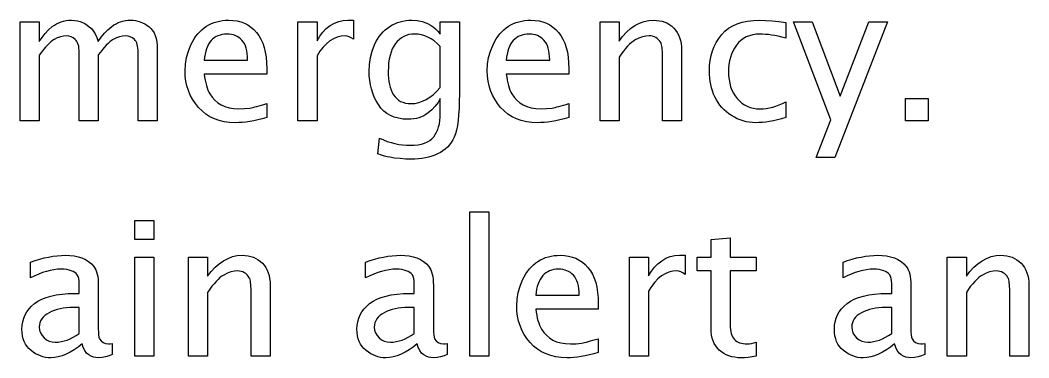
# Model space of a CAD drawing. Header units: inches. Extents: x 0 to 12, y -0.6 to 8.
# Drawn here: x 1.933 to 3.795, y 1.645 to 2.268 of the extents above; entities that cross this region are included whole.
import ezdxf

# ---------------------------------------------------------------- set-up
doc = ezdxf.new("R2010")
doc.units = ezdxf.units.IN
doc.header["$MEASUREMENT"] = 0

msp = doc.modelspace()

# ---------------------------------------------------------------- linework, layer by layer
at = {"color": 7, "linetype": 'Continuous', "flags": 128}
for points in [[(1.9327, 2.082), (1.9327, 2.2647), (1.9327, 2.2647), (1.9679, 2.2647), (1.9679, 2.2647), (1.9679, 2.2285), (1.9679, 2.2285), (1.973, 2.2362), (1.9787, 2.2434), (1.985, 2.2501), (1.992, 2.2562), (1.9958, 2.2589), (1.9997, 2.2613), (2.0039, 2.2633), (2.0082, 2.265), (2.0127, 2.2662), (2.0174, 2.2671), (2.0222, 2.2677), (2.0273, 2.2679), (2.0273, 2.2679), (2.0331, 2.2676), (2.0384, 2.2669), (2.0434, 2.2656), (2.048, 2.2638), (2.0523, 2.2616), (2.0565, 2.2589), (2.0603, 2.2559), (2.0641, 2.2524), (2.0676, 2.2481), (2.0709, 2.2427), (2.074, 2.2361), (2.0769, 2.2284), (2.0769, 2.2284), (2.0822, 2.2364), (2.0881, 2.2437), (2.0947, 2.2504), (2.1019, 2.2564), (2.1057, 2.2591), (2.1097, 2.2614), (2.1138, 2.2634), (2.1181, 2.265), (2.1224, 2.2663), (2.127, 2.2672), (2.1317, 2.2677), (2.1365, 2.2679), (2.1365, 2.2679), (2.1412, 2.2677), (2.1457, 2.2671), (2.1502, 2.2662), (2.1545, 2.2649), (2.1587, 2.2632), (2.1628, 2.2611), (2.1668, 2.2586), (2.1707, 2.2558), (2.1742, 2.2526), (2.1773, 2.2487), (2.1799, 2.2444), (2.1821, 2.2394), (2.1837, 2.2339), (2.1849, 2.2279), (2.1856, 2.2213), (2.1859, 2.2142), (2.1859, 2.2142), (2.1859, 2.082), (2.1859, 2.082), (2.1506, 2.082), (2.1506, 2.082), (2.1506, 2.2081), (2.1506, 2.2081), (2.1505, 2.2125), (2.1502, 2.2164), (2.1496, 2.22), (2.1488, 2.2232), (2.1478, 2.2261), (2.1466, 2.2286), (2.1452, 2.2307), (2.1435, 2.2325), (2.1398, 2.2354), (2.1359, 2.2374), (2.1318, 2.2386), (2.1275, 2.239), (2.1275, 2.239), (2.1219, 2.2386), (2.1162, 2.2373), (2.1105, 2.2352), (2.1046, 2.2322), (2.1016, 2.2303), (2.0984, 2.2279), (2.0951, 2.225), (2.0917, 2.2217), (2.0882, 2.2179), (2.0846, 2.2136), (2.0808, 2.2089), (2.0769, 2.2037), (2.0769, 2.2037), (2.0769, 2.082), (2.0769, 2.082), (2.0417, 2.082), (2.0417, 2.082), (2.0417, 2.208), (2.0417, 2.208), (2.0416, 2.2124), (2.0412, 2.2163), (2.0407, 2.2199), (2.0399, 2.2232), (2.0388, 2.2261), (2.0376, 2.2286), (2.0361, 2.2307), (2.0344, 2.2325), (2.0307, 2.2354), (2.0267, 2.2374), (2.0225, 2.2386), (2.0181, 2.239), (2.0181, 2.239), (2.0125, 2.2386), (2.0069, 2.2374), (2.0012, 2.2353), (1.9955, 2.2324), (1.9926, 2.2305), (1.9895, 2.2281), (1.9863, 2.2252), (1.9829, 2.2219), (1.9794, 2.218), (1.9758, 2.2137), (1.9719, 2.2089), (1.9679, 2.2036), (1.9679, 2.2036), (1.9679, 2.082), (1.9679, 2.082), (1.9327, 2.082)], [(2.3878, 2.0884), (2.3795, 2.0862), (2.3715, 2.0842), (2.3638, 2.0825), (2.3565, 2.0812), (2.3494, 2.0801), (2.3426, 2.0794), (2.3361, 2.0789), (2.3299, 2.0788), (2.3299, 2.0788), (2.3194, 2.0792), (2.3095, 2.0805), (2.3001, 2.0828), (2.2913, 2.0859), (2.2831, 2.0899), (2.2755, 2.0947), (2.2684, 2.1005), (2.2619, 2.1071), (2.2561, 2.1144), (2.2511, 2.122), (2.2468, 2.1299), (2.2434, 2.1381), (2.2406, 2.1466), (2.2387, 2.1555), (2.2376, 2.1647), (2.2372, 2.1742), (2.2372, 2.1742), (2.2379, 2.1868), (2.2399, 2.199), (2.2433, 2.211), (2.248, 2.2226), (2.2509, 2.2282), (2.2539, 2.2334), (2.2572, 2.2382), (2.2606, 2.2427), (2.2643, 2.2467), (2.2681, 2.2504), (2.2722, 2.2538), (2.2765, 2.2567), (2.281, 2.2593), (2.2857, 2.2616), (2.2906, 2.2635), (2.2956, 2.2651), (2.3009, 2.2663), (2.3063, 2.2672), (2.312, 2.2677), (2.3179, 2.2679), (2.3179, 2.2679), (2.3256, 2.2675), (2.333, 2.2665), (2.34, 2.2647), (2.3466, 2.2623), (2.3527, 2.2591), (2.3585, 2.2553), (2.3638, 2.2508), (2.3688, 2.2455), (2.3732, 2.2395), (2.3771, 2.2329), (2.3804, 2.2256), (2.3831, 2.2176), (2.3852, 2.2088), (2.3866, 2.1994), (2.3875, 2.1893), (2.3878, 2.1785), (2.3878, 2.1785), (2.3878, 2.1685), (2.3878, 2.1685), (2.2724, 2.1685), (2.2724, 2.1685), (2.2732, 2.1627), (2.2741, 2.1573), (2.2752, 2.1522), (2.2764, 2.1475), (2.2778, 2.143), (2.2793, 2.1389), (2.281, 2.1352), (2.2829, 2.1318), (2.2871, 2.1257), (2.292, 2.1203), (2.2975, 2.1156), (2.3037, 2.1116), (2.3106, 2.1085), (2.3184, 2.1062), (2.3271, 2.1049), (2.3366, 2.1044), (2.3366, 2.1044), (2.3468, 2.1048), (2.3569, 2.1059), (2.3596, 2.1064), (2.3626, 2.107), (2.366, 2.1078), (2.3697, 2.1087), (2.3737, 2.1098), (2.3781, 2.1111), (2.3828, 2.1125), (2.3878, 2.114), (2.3878, 2.114), (2.3878, 2.0884)], [(2.4455, 2.082), (2.4455, 2.2647), (2.4455, 2.2647), (2.4808, 2.2647), (2.4808, 2.2647), (2.4808, 2.2297), (2.4808, 2.2297), (2.4858, 2.2383), (2.4915, 2.2459), (2.4979, 2.2524), (2.5051, 2.2579), (2.5127, 2.2623), (2.5207, 2.2654), (2.5289, 2.2673), (2.5376, 2.2679), (2.5376, 2.2679), (2.5427, 2.2679), (2.5481, 2.2679), (2.5481, 2.2679), (2.5481, 2.2326), (2.5481, 2.2326), (2.544, 2.2354), (2.5402, 2.2374), (2.5365, 2.2386), (2.5331, 2.239), (2.5331, 2.239), (2.5254, 2.2384), (2.5181, 2.2367), (2.5111, 2.2338), (2.5044, 2.2297), (2.498, 2.2245), (2.4919, 2.2182), (2.4862, 2.2106), (2.4808, 2.2019), (2.4808, 2.2019), (2.4808, 2.082), (2.4808, 2.082), (2.4455, 2.082)], [(2.5929, 2.0211), (2.5962, 2.05), (2.5962, 2.05), (2.6033, 2.047), (2.6104, 2.0444), (2.6175, 2.0421), (2.6246, 2.0403), (2.6317, 2.0389), (2.6387, 2.0379), (2.6457, 2.0373), (2.6527, 2.0371), (2.6527, 2.0371), (2.6603, 2.0374), (2.6672, 2.0381), (2.6735, 2.0393), (2.6792, 2.0411), (2.6844, 2.0433), (2.6889, 2.046), (2.6929, 2.0491), (2.6962, 2.0528), (2.699, 2.057), (2.7015, 2.0614), (2.7036, 2.0662), (2.7053, 2.0713), (2.7066, 2.0768), (2.7076, 2.0826), (2.7081, 2.0888), (2.7083, 2.0953), (2.7083, 2.0953), (2.7083, 2.1234), (2.7083, 2.1234), (2.7042, 2.1161), (2.6991, 2.1092), (2.693, 2.1028), (2.6858, 2.0968), (2.6819, 2.0941), (2.6778, 2.0917), (2.6734, 2.0897), (2.6689, 2.0881), (2.6641, 2.0868), (2.6592, 2.0859), (2.654, 2.0854), (2.6486, 2.0852), (2.6486, 2.0852), (2.6396, 2.0856), (2.6312, 2.0869), (2.6234, 2.089), (2.6162, 2.092), (2.6097, 2.0958), (2.6039, 2.1004), (2.5987, 2.1059), (2.5941, 2.1122), (2.59, 2.1191), (2.5865, 2.1262), (2.5836, 2.1335), (2.5812, 2.1411), (2.5793, 2.1489), (2.578, 2.1569), (2.5772, 2.1651), (2.5769, 2.1736), (2.5769, 2.1736), (2.5776, 2.1864), (2.5794, 2.1988), (2.5826, 2.2108), (2.587, 2.2223), (2.5896, 2.2278), (2.5925, 2.2329), (2.5957, 2.2377), (2.599, 2.2422), (2.6026, 2.2463), (2.6065, 2.25), (2.6106, 2.2534), (2.6149, 2.2564), (2.6195, 2.2591), (2.6242, 2.2614), (2.6291, 2.2634), (2.6341, 2.265), (2.6393, 2.2663), (2.6446, 2.2672), (2.6501, 2.2677), (2.6558, 2.2679), (2.6558, 2.2679), (2.6657, 2.2673), (2.6748, 2.2654), (2.6833, 2.2624), (2.6913, 2.2582), (2.6952, 2.2554), (2.6994, 2.2518), (2.7037, 2.2474), (2.7083, 2.2423), (2.7083, 2.2423), (2.7083, 2.2647), (2.7083, 2.2647), (2.7436, 2.2647), (2.7436, 2.2647), (2.7436, 2.1318), (2.7436, 2.1318), (2.7434, 2.1179), (2.743, 2.105), (2.7422, 2.0934), (2.7412, 2.0829), (2.7398, 2.0735), (2.7381, 2.0653), (2.7361, 2.0583), (2.7339, 2.0523), (2.7313, 2.0472), (2.7283, 2.0424), (2.7251, 2.038), (2.7214, 2.0339), (2.7174, 2.0302), (2.7131, 2.0269), (2.7084, 2.0239), (2.7034, 2.0212), (2.6981, 2.0189), (2.6926, 2.017), (2.6868, 2.0153), (2.6808, 2.0139), (2.6745, 2.0128), (2.668, 2.0121), (2.6612, 2.0116), (2.6541, 2.0115), (2.6541, 2.0115), (2.6445, 2.0117), (2.6341, 2.0125), (2.624, 2.0136), (2.615, 2.015), (2.6105, 2.016), (2.6053, 2.0173), (2.5995, 2.019), (2.5929, 2.0211)], [(2.9455, 2.0884), (2.9372, 2.0862), (2.9292, 2.0842), (2.9215, 2.0825), (2.9142, 2.0812), (2.9071, 2.0801), (2.9003, 2.0794), (2.8938, 2.0789), (2.8876, 2.0788), (2.8876, 2.0788), (2.8771, 2.0792), (2.8672, 2.0805), (2.8578, 2.0828), (2.849, 2.0859), (2.8408, 2.0899), (2.8332, 2.0947), (2.8261, 2.1005), (2.8196, 2.1071), (2.8138, 2.1144), (2.8088, 2.122), (2.8045, 2.1299), (2.8011, 2.1381), (2.7983, 2.1466), (2.7964, 2.1555), (2.7953, 2.1647), (2.7949, 2.1742), (2.7949, 2.1742), (2.7956, 2.1868), (2.7976, 2.199), (2.801, 2.211), (2.8057, 2.2226), (2.8085, 2.2282), (2.8116, 2.2334), (2.8149, 2.2382), (2.8183, 2.2427), (2.822, 2.2467), (2.8258, 2.2504), (2.8299, 2.2538), (2.8342, 2.2567), (2.8387, 2.2593), (2.8433, 2.2616), (2.8483, 2.2635), (2.8533, 2.2651), (2.8586, 2.2663), (2.864, 2.2672), (2.8697, 2.2677), (2.8756, 2.2679), (2.8756, 2.2679), (2.8833, 2.2675), (2.8907, 2.2665), (2.8977, 2.2647), (2.9042, 2.2623), (2.9104, 2.2591), (2.9162, 2.2553), (2.9215, 2.2508), (2.9265, 2.2455), (2.9309, 2.2395), (2.9348, 2.2329), (2.9381, 2.2256), (2.9408, 2.2176), (2.9429, 2.2088), (2.9443, 2.1994), (2.9452, 2.1893), (2.9455, 2.1785), (2.9455, 2.1785), (2.9455, 2.1685), (2.9455, 2.1685), (2.8301, 2.1685), (2.8301, 2.1685), (2.8309, 2.1627), (2.8318, 2.1573), (2.8329, 2.1522), (2.8341, 2.1475), (2.8355, 2.143), (2.837, 2.1389), (2.8387, 2.1352), (2.8406, 2.1318), (2.8448, 2.1257), (2.8497, 2.1203), (2.8552, 2.1156), (2.8614, 2.1116), (2.8683, 2.1085), (2.8761, 2.1062), (2.8848, 2.1049), (2.8943, 2.1044), (2.8943, 2.1044), (2.9045, 2.1048), (2.9146, 2.1059), (2.9173, 2.1064), (2.9203, 2.107), (2.9237, 2.1078), (2.9274, 2.1087), (2.9314, 2.1098), (2.9357, 2.1111), (2.9405, 2.1125), (2.9455, 2.114), (2.9455, 2.114), (2.9455, 2.0884)], [(3.0032, 2.082), (3.0032, 2.2647), (3.0032, 2.2647), (3.0385, 2.2647), (3.0385, 2.2647), (3.0385, 2.2294), (3.0385, 2.2294), (3.045, 2.2381), (3.052, 2.2457), (3.0595, 2.2523), (3.0676, 2.2578), (3.076, 2.2622), (3.0845, 2.2654), (3.0932, 2.2672), (3.1021, 2.2679), (3.1021, 2.2679), (3.1077, 2.2676), (3.1131, 2.267), (3.1181, 2.2658), (3.1229, 2.2642), (3.1275, 2.2622), (3.1318, 2.2596), (3.1358, 2.2567), (3.1395, 2.2532), (3.1428, 2.2494), (3.1458, 2.2452), (3.1482, 2.2406), (3.1502, 2.2357), (3.1518, 2.2305), (3.1529, 2.2249), (3.1536, 2.2189), (3.1538, 2.2126), (3.1538, 2.2126), (3.1538, 2.082), (3.1538, 2.082), (3.1186, 2.082), (3.1186, 2.082), (3.1186, 2.2016), (3.1186, 2.2016), (3.1185, 2.2061), (3.1184, 2.2103), (3.1181, 2.214), (3.1178, 2.2173), (3.1173, 2.2202), (3.1167, 2.2227), (3.1161, 2.2248), (3.1153, 2.2265), (3.1135, 2.2294), (3.1114, 2.2318), (3.109, 2.234), (3.1062, 2.2358), (3.1033, 2.2372), (3.1002, 2.2382), (3.097, 2.2388), (3.0938, 2.239), (3.0938, 2.239), (3.0877, 2.2386), (3.0815, 2.2372), (3.075, 2.2348), (3.0682, 2.2315), (3.0648, 2.2294), (3.0612, 2.2267), (3.0576, 2.2235), (3.0539, 2.2198), (3.0502, 2.2155), (3.0464, 2.2107), (3.0425, 2.2053), (3.0385, 2.1994), (3.0385, 2.1994), (3.0385, 2.082), (3.0385, 2.082), (3.0032, 2.082)], [(3.3462, 2.0884), (3.3383, 2.0862), (3.3307, 2.0842), (3.3233, 2.0825), (3.3163, 2.0812), (3.3095, 2.0801), (3.303, 2.0794), (3.2967, 2.0789), (3.2908, 2.0788), (3.2908, 2.0788), (3.2848, 2.079), (3.2788, 2.0796), (3.2731, 2.0806), (3.2674, 2.082), (3.2619, 2.0839), (3.2565, 2.0862), (3.2513, 2.0888), (3.2461, 2.0919), (3.2412, 2.0953), (3.2366, 2.0989), (3.2323, 2.1028), (3.2283, 2.107), (3.2246, 2.1114), (3.2213, 2.1161), (3.2182, 2.1211), (3.2154, 2.1263), (3.213, 2.1317), (3.2109, 2.1373), (3.2091, 2.143), (3.2077, 2.149), (3.2066, 2.1551), (3.2058, 2.1614), (3.2053, 2.1678), (3.2051, 2.1744), (3.2051, 2.1744), (3.2055, 2.1842), (3.2065, 2.1936), (3.2083, 2.2025), (3.2108, 2.2111), (3.214, 2.2192), (3.2178, 2.227), (3.2225, 2.2342), (3.2278, 2.2412), (3.2338, 2.2474), (3.2406, 2.2529), (3.2482, 2.2574), (3.2566, 2.2612), (3.2657, 2.2641), (3.2756, 2.2662), (3.2863, 2.2675), (3.2978, 2.2679), (3.2978, 2.2679), (3.309, 2.2676), (3.3208, 2.2669), (3.3332, 2.2656), (3.3462, 2.2639), (3.3462, 2.2639), (3.3462, 2.235), (3.3462, 2.235), (3.339, 2.2367), (3.3323, 2.2382), (3.3258, 2.2394), (3.3197, 2.2404), (3.314, 2.2413), (3.3085, 2.2418), (3.3034, 2.2422), (3.2987, 2.2423), (3.2987, 2.2423), (3.2917, 2.242), (3.2851, 2.241), (3.279, 2.2393), (3.2733, 2.2371), (3.2681, 2.2342), (3.2633, 2.2306), (3.259, 2.2265), (3.2551, 2.2216), (3.2516, 2.2164), (3.2486, 2.2109), (3.2461, 2.2051), (3.244, 2.1991), (3.2424, 2.1929), (3.2413, 2.1864), (3.2406, 2.1797), (3.2404, 2.1727), (3.2404, 2.1727), (3.2406, 2.1653), (3.2414, 2.1582), (3.2426, 2.1515), (3.2444, 2.1451), (3.2467, 2.1391), (3.2495, 2.1335), (3.2528, 2.1282), (3.2566, 2.1233), (3.2608, 2.1189), (3.2653, 2.115), (3.27, 2.1118), (3.2751, 2.1091), (3.2805, 2.1071), (3.2863, 2.1056), (3.2923, 2.1047), (3.2986, 2.1044), (3.2986, 2.1044), (3.3044, 2.1046), (3.3102, 2.1052), (3.3161, 2.1062), (3.322, 2.1076), (3.328, 2.1094), (3.334, 2.1116), (3.34, 2.1142), (3.3462, 2.1173), (3.3462, 2.1173), (3.3462, 2.0884)], [(3.4022, 2.0147), (3.4291, 2.0839), (3.4291, 2.0839), (3.3606, 2.2647), (3.3606, 2.2647), (3.3948, 2.2647), (3.3948, 2.2647), (3.4465, 2.1278), (3.4465, 2.1278), (3.4993, 2.2647), (3.4993, 2.2647), (3.5337, 2.2647), (3.5337, 2.2647), (3.4365, 2.0147), (3.4365, 2.0147), (3.4022, 2.0147)], [(2.2724, 2.1942), (2.3526, 2.1942), (2.3526, 2.1942), (2.3524, 2.2004), (2.3519, 2.2062), (2.3511, 2.2115), (2.3499, 2.2164), (2.3484, 2.2207), (2.3466, 2.2247), (2.3445, 2.2281), (2.3419, 2.2311), (2.3392, 2.2337), (2.3363, 2.236), (2.3331, 2.2379), (2.3298, 2.2395), (2.3264, 2.2407), (2.3227, 2.2416), (2.3188, 2.2421), (2.3148, 2.2423), (2.3148, 2.2423), (2.3101, 2.2421), (2.3058, 2.2415), (2.3017, 2.2405), (2.2979, 2.2392), (2.2944, 2.2376), (2.2911, 2.2355), (2.288, 2.2331), (2.2852, 2.2303), (2.2827, 2.2271), (2.2804, 2.2235), (2.2784, 2.2196), (2.2767, 2.2153), (2.2752, 2.2106), (2.274, 2.2055), (2.2731, 2.2), (2.2724, 2.1942)], [(2.7083, 2.144), (2.7083, 2.2196), (2.7083, 2.2196), (2.7028, 2.225), (2.6972, 2.2296), (2.6915, 2.2335), (2.6856, 2.2366), (2.6796, 2.2391), (2.6735, 2.2408), (2.6673, 2.2419), (2.6609, 2.2423), (2.6609, 2.2423), (2.6555, 2.242), (2.6504, 2.2412), (2.6456, 2.2397), (2.641, 2.2378), (2.6367, 2.2353), (2.6327, 2.2323), (2.629, 2.2287), (2.6255, 2.2246), (2.6224, 2.2199), (2.6197, 2.2148), (2.6174, 2.2091), (2.6155, 2.2029), (2.614, 2.1963), (2.613, 2.1892), (2.6124, 2.1815), (2.6122, 2.1734), (2.6122, 2.1734), (2.6123, 2.167), (2.6128, 2.1608), (2.6136, 2.155), (2.6146, 2.1495), (2.616, 2.1443), (2.6177, 2.1394), (2.6197, 2.1348), (2.622, 2.1305), (2.6247, 2.1267), (2.6278, 2.1233), (2.6312, 2.1205), (2.6351, 2.1182), (2.6393, 2.1164), (2.6439, 2.1151), (2.6489, 2.1143), (2.6543, 2.114), (2.6543, 2.114), (2.6615, 2.1145), (2.6685, 2.116), (2.6754, 2.1183), (2.6822, 2.1216), (2.689, 2.1258), (2.6955, 2.131), (2.702, 2.137), (2.7083, 2.144)], [(2.8301, 2.1942), (2.9103, 2.1942), (2.9103, 2.1942), (2.9101, 2.2004), (2.9096, 2.2062), (2.9088, 2.2115), (2.9076, 2.2164), (2.9061, 2.2207), (2.9043, 2.2247), (2.9021, 2.2281), (2.8996, 2.2311), (2.8969, 2.2337), (2.894, 2.236), (2.8908, 2.2379), (2.8875, 2.2395), (2.8841, 2.2407), (2.8804, 2.2416), (2.8765, 2.2421), (2.8724, 2.2423), (2.8724, 2.2423), (2.8678, 2.2421), (2.8635, 2.2415), (2.8594, 2.2405), (2.8556, 2.2392), (2.8521, 2.2376), (2.8488, 2.2355), (2.8457, 2.2331), (2.8429, 2.2303), (2.8404, 2.2271), (2.8381, 2.2235), (2.8361, 2.2196), (2.8344, 2.2153), (2.8329, 2.2106), (2.8317, 2.2055), (2.8308, 2.2), (2.8301, 2.1942)], [(3.5673, 2.082), (3.5673, 2.1237), (3.5673, 2.1237), (3.609, 2.1237), (3.609, 2.1237), (3.609, 2.082), (3.609, 2.082), (3.5673, 2.082)], [(2.7628, 1.6484), (2.7628, 1.9144), (2.7628, 1.9144), (2.7981, 1.9144), (2.7981, 1.9144), (2.7981, 1.6484), (2.7981, 1.6484), (2.7628, 1.6484)], [(2.1442, 1.8631), (2.1442, 1.8984), (2.1442, 1.8984), (2.1795, 1.8984), (2.1795, 1.8984), (2.1795, 1.8631), (2.1795, 1.8631), (2.1442, 1.8631)], [(3.2917, 1.6484), (3.284, 1.647), (3.2768, 1.646), (3.2701, 1.6454), (3.264, 1.6452), (3.264, 1.6452), (3.2578, 1.6454), (3.2519, 1.6461), (3.2463, 1.6472), (3.2411, 1.6487), (3.2361, 1.6507), (3.2316, 1.6531), (3.2273, 1.656), (3.2234, 1.6593), (3.2199, 1.663), (3.2168, 1.667), (3.2142, 1.6715), (3.2121, 1.6763), (3.2104, 1.6815), (3.2093, 1.6871), (3.2086, 1.693), (3.2083, 1.6993), (3.2083, 1.6993), (3.2083, 1.8054), (3.2083, 1.8054), (3.1827, 1.8054), (3.1827, 1.8054), (3.1827, 1.8311), (3.1827, 1.8311), (3.2083, 1.8311), (3.2083, 1.8311), (3.2083, 1.8631), (3.2083, 1.8631), (3.2436, 1.8663), (3.2436, 1.8663), (3.2436, 1.8311), (3.2436, 1.8311), (3.2917, 1.8311), (3.2917, 1.8311), (3.2917, 1.8054), (3.2917, 1.8054), (3.2436, 1.8054), (3.2436, 1.8054), (3.2436, 1.706), (3.2436, 1.706), (3.2437, 1.7015), (3.244, 1.6973), (3.2446, 1.6934), (3.2455, 1.6899), (3.2465, 1.6867), (3.2478, 1.6838), (3.2494, 1.6812), (3.2512, 1.679), (3.2532, 1.6771), (3.2555, 1.6754), (3.2581, 1.674), (3.261, 1.6729), (3.2642, 1.672), (3.2676, 1.6713), (3.2713, 1.671), (3.2753, 1.6708), (3.2753, 1.6708), (3.2788, 1.671), (3.2828, 1.6716), (3.287, 1.6726), (3.2917, 1.674), (3.2917, 1.674), (3.2917, 1.6484)], [(2.0469, 1.6708), (2.0395, 1.6649), (2.0321, 1.6597), (2.0247, 1.6553), (2.0174, 1.6517), (2.0102, 1.6488), (2.0031, 1.6468), (1.996, 1.6456), (1.989, 1.6452), (1.989, 1.6452), (1.9842, 1.6454), (1.9794, 1.646), (1.9748, 1.6471), (1.9702, 1.6486), (1.9657, 1.6504), (1.9612, 1.6528), (1.9569, 1.6556), (1.9527, 1.6587), (1.9487, 1.6623), (1.9453, 1.6663), (1.9425, 1.6706), (1.9401, 1.6753), (1.9383, 1.6804), (1.9369, 1.686), (1.9361, 1.6919), (1.9359, 1.6982), (1.9359, 1.6982), (1.9362, 1.7051), (1.9373, 1.7118), (1.9392, 1.7181), (1.9418, 1.7242), (1.945, 1.7299), (1.949, 1.7353), (1.9538, 1.7404), (1.9592, 1.7452), (1.9655, 1.7496), (1.9727, 1.7533), (1.9807, 1.7565), (1.9896, 1.7591), (1.9993, 1.7612), (2.01, 1.7626), (2.0215, 1.7635), (2.0339, 1.7638), (2.0339, 1.7638), (2.0417, 1.7638), (2.0417, 1.7638), (2.0417, 1.7822), (2.0417, 1.7822), (2.0415, 1.7873), (2.0408, 1.7916), (2.0397, 1.7952), (2.0381, 1.798), (2.0361, 1.8004), (2.0336, 1.8025), (2.0305, 1.8043), (2.027, 1.8058), (2.023, 1.8071), (2.0186, 1.808), (2.0137, 1.8085), (2.0084, 1.8087), (2.0084, 1.8087), (2.0019, 1.8084), (1.9951, 1.8076), (1.9883, 1.8064), (1.9813, 1.8046), (1.9742, 1.8024), (1.9669, 1.7996), (1.9595, 1.7964), (1.9519, 1.7926), (1.9519, 1.7926), (1.9519, 1.8215), (1.9519, 1.8215), (1.9604, 1.8245), (1.9688, 1.8271), (1.977, 1.8293), (1.9851, 1.8311), (1.9931, 1.8325), (2.001, 1.8335), (2.0087, 1.8341), (2.0163, 1.8343), (2.0163, 1.8343), (2.0244, 1.834), (2.0322, 1.833), (2.0396, 1.8315), (2.0466, 1.8293), (2.0532, 1.8264), (2.059, 1.8229), (2.0642, 1.8186), (2.0687, 1.8136), (2.0706, 1.8107), (2.0723, 1.8074), (2.0737, 1.8037), (2.0749, 1.7996), (2.0758, 1.7951), (2.0764, 1.7902), (2.0768, 1.7848), (2.0769, 1.7791), (2.0769, 1.7791), (2.0769, 1.6985), (2.0769, 1.6985), (2.0771, 1.6924), (2.0775, 1.6873), (2.0782, 1.6833), (2.0793, 1.6804), (2.0821, 1.6763), (2.0858, 1.6733), (2.0904, 1.6714), (2.0957, 1.6708), (2.0957, 1.6708), (2.0986, 1.671), (2.1026, 1.6715), (2.1026, 1.6715), (2.1026, 1.6512), (2.1026, 1.6512), (2.0967, 1.6486), (2.0904, 1.6467), (2.0839, 1.6456), (2.0771, 1.6452), (2.0771, 1.6452), (2.0725, 1.6455), (2.068, 1.6466), (2.0636, 1.6483), (2.0592, 1.6507), (2.0552, 1.654), (2.0519, 1.6585), (2.0491, 1.6641), (2.0469, 1.6708)], [(2.1442, 1.6484), (2.1442, 1.8311), (2.1442, 1.8311), (2.1795, 1.8311), (2.1795, 1.8311), (2.1795, 1.6484), (2.1795, 1.6484), (2.1442, 1.6484)], [(2.2436, 1.6484), (2.2436, 1.8311), (2.2436, 1.8311), (2.2788, 1.8311), (2.2788, 1.8311), (2.2788, 1.7958), (2.2788, 1.7958), (2.2854, 1.8045), (2.2924, 1.8121), (2.2999, 1.8187), (2.308, 1.8242), (2.3164, 1.8286), (2.3249, 1.8318), (2.3336, 1.8336), (2.3424, 1.8343), (2.3424, 1.8343), (2.3481, 1.834), (2.3535, 1.8334), (2.3585, 1.8322), (2.3633, 1.8306), (2.3679, 1.8286), (2.3721, 1.826), (2.3762, 1.8231), (2.3799, 1.8196), (2.3832, 1.8158), (2.3862, 1.8116), (2.3886, 1.807), (2.3906, 1.8021), (2.3922, 1.7969), (2.3933, 1.7913), (2.394, 1.7853), (2.3942, 1.779), (2.3942, 1.779), (2.3942, 1.6484), (2.3942, 1.6484), (2.359, 1.6484), (2.359, 1.6484), (2.359, 1.768), (2.359, 1.768), (2.3589, 1.7725), (2.3588, 1.7767), (2.3585, 1.7804), (2.3582, 1.7837), (2.3577, 1.7866), (2.3571, 1.7891), (2.3565, 1.7912), (2.3557, 1.7929), (2.3539, 1.7958), (2.3518, 1.7982), (2.3494, 1.8004), (2.3466, 1.8022), (2.3436, 1.8036), (2.3406, 1.8046), (2.3374, 1.8052), (2.3341, 1.8054), (2.3341, 1.8054), (2.3281, 1.805), (2.3219, 1.8036), (2.3154, 1.8012), (2.3086, 1.7979), (2.3051, 1.7958), (2.3016, 1.7931), (2.298, 1.7899), (2.2943, 1.7862), (2.2906, 1.7819), (2.2868, 1.7771), (2.2829, 1.7717), (2.2788, 1.7658), (2.2788, 1.7658), (2.2788, 1.6484), (2.2788, 1.6484), (2.2436, 1.6484)], [(2.6655, 1.6708), (2.6581, 1.6649), (2.6506, 1.6597), (2.6433, 1.6553), (2.636, 1.6517), (2.6288, 1.6488), (2.6216, 1.6468), (2.6146, 1.6456), (2.6076, 1.6452), (2.6076, 1.6452), (2.6028, 1.6454), (2.598, 1.646), (2.5933, 1.6471), (2.5888, 1.6486), (2.5843, 1.6504), (2.5798, 1.6528), (2.5755, 1.6556), (2.5713, 1.6587), (2.5673, 1.6623), (2.5639, 1.6663), (2.561, 1.6706), (2.5587, 1.6753), (2.5568, 1.6804), (2.5555, 1.686), (2.5547, 1.6919), (2.5545, 1.6982), (2.5545, 1.6982), (2.5548, 1.7051), (2.5559, 1.7118), (2.5578, 1.7181), (2.5603, 1.7242), (2.5636, 1.7299), (2.5676, 1.7353), (2.5724, 1.7404), (2.5778, 1.7452), (2.5841, 1.7496), (2.5912, 1.7533), (2.5993, 1.7565), (2.6082, 1.7591), (2.6179, 1.7612), (2.6286, 1.7626), (2.6401, 1.7635), (2.6525, 1.7638), (2.6525, 1.7638), (2.6603, 1.7638), (2.6603, 1.7638), (2.6603, 1.7822), (2.6603, 1.7822), (2.6601, 1.7873), (2.6594, 1.7916), (2.6583, 1.7952), (2.6567, 1.798), (2.6547, 1.8004), (2.6521, 1.8025), (2.6491, 1.8043), (2.6456, 1.8058), (2.6416, 1.8071), (2.6372, 1.808), (2.6323, 1.8085), (2.627, 1.8087), (2.627, 1.8087), (2.6204, 1.8084), (2.6137, 1.8076), (2.6069, 1.8064), (2.5999, 1.8046), (2.5928, 1.8024), (2.5855, 1.7996), (2.5781, 1.7964), (2.5705, 1.7926), (2.5705, 1.7926), (2.5705, 1.8215), (2.5705, 1.8215), (2.579, 1.8245), (2.5873, 1.8271), (2.5956, 1.8293), (2.6037, 1.8311), (2.6117, 1.8325), (2.6195, 1.8335), (2.6273, 1.8341), (2.6349, 1.8343), (2.6349, 1.8343), (2.643, 1.834), (2.6507, 1.833), (2.6582, 1.8315), (2.6652, 1.8293), (2.6718, 1.8264), (2.6776, 1.8229), (2.6828, 1.8186), (2.6872, 1.8136), (2.6892, 1.8107), (2.6909, 1.8074), (2.6923, 1.8037), (2.6935, 1.7996), (2.6944, 1.7951), (2.695, 1.7902), (2.6954, 1.7848), (2.6955, 1.7791), (2.6955, 1.7791), (2.6955, 1.6985), (2.6955, 1.6985), (2.6957, 1.6924), (2.6961, 1.6873), (2.6968, 1.6833), (2.6979, 1.6804), (2.7007, 1.6763), (2.7044, 1.6733), (2.709, 1.6714), (2.7143, 1.6708), (2.7143, 1.6708), (2.7172, 1.671), (2.7212, 1.6715), (2.7212, 1.6715), (2.7212, 1.6512), (2.7212, 1.6512), (2.7152, 1.6486), (2.709, 1.6467), (2.7025, 1.6456), (2.6957, 1.6452), (2.6957, 1.6452), (2.6911, 1.6455), (2.6866, 1.6466), (2.6822, 1.6483), (2.6778, 1.6507), (2.6738, 1.654), (2.6705, 1.6585), (2.6677, 1.6641), (2.6655, 1.6708)], [(3, 1.6548), (2.9917, 1.6526), (2.9837, 1.6506), (2.976, 1.6489), (2.9686, 1.6476), (2.9615, 1.6465), (2.9548, 1.6458), (2.9483, 1.6453), (2.9421, 1.6452), (2.9421, 1.6452), (2.9316, 1.6456), (2.9217, 1.6469), (2.9123, 1.6492), (2.9035, 1.6523), (2.8953, 1.6563), (2.8877, 1.6611), (2.8806, 1.6669), (2.8741, 1.6735), (2.8683, 1.6808), (2.8633, 1.6884), (2.859, 1.6963), (2.8556, 1.7045), (2.8528, 1.713), (2.8509, 1.7219), (2.8498, 1.7311), (2.8494, 1.7406), (2.8494, 1.7406), (2.8501, 1.7532), (2.8521, 1.7654), (2.8555, 1.7774), (2.8602, 1.789), (2.863, 1.7946), (2.8661, 1.7998), (2.8693, 1.8046), (2.8728, 1.8091), (2.8765, 1.8131), (2.8803, 1.8168), (2.8844, 1.8202), (2.8887, 1.8231), (2.8932, 1.8257), (2.8978, 1.828), (2.9027, 1.8299), (2.9078, 1.8315), (2.9131, 1.8327), (2.9185, 1.8336), (2.9242, 1.8341), (2.93, 1.8343), (2.93, 1.8343), (2.9378, 1.8339), (2.9452, 1.8329), (2.9522, 1.8311), (2.9587, 1.8287), (2.9649, 1.8255), (2.9707, 1.8217), (2.976, 1.8172), (2.981, 1.8119), (2.9854, 1.8059), (2.9893, 1.7993), (2.9926, 1.792), (2.9952, 1.784), (2.9973, 1.7752), (2.9988, 1.7658), (2.9997, 1.7557), (3, 1.7449), (3, 1.7449), (3, 1.7349), (3, 1.7349), (2.8846, 1.7349), (2.8846, 1.7349), (2.8854, 1.7291), (2.8863, 1.7237), (2.8874, 1.7186), (2.8886, 1.7138), (2.89, 1.7094), (2.8915, 1.7053), (2.8932, 1.7016), (2.8951, 1.6982), (2.8993, 1.6921), (2.9042, 1.6867), (2.9097, 1.682), (2.9159, 1.678), (2.9228, 1.6749), (2.9306, 1.6726), (2.9393, 1.6713), (2.9488, 1.6708), (2.9488, 1.6708), (2.959, 1.6712), (2.9691, 1.6723), (2.9718, 1.6728), (2.9748, 1.6734), (2.9782, 1.6742), (2.9819, 1.6751), (2.9859, 1.6762), (2.9902, 1.6775), (2.9949, 1.6789), (3, 1.6804), (3, 1.6804), (3, 1.6548)], [(3.0577, 1.6484), (3.0577, 1.8311), (3.0577, 1.8311), (3.0929, 1.8311), (3.0929, 1.8311), (3.0929, 1.7961), (3.0929, 1.7961), (3.098, 1.8047), (3.1037, 1.8123), (3.1101, 1.8188), (3.1172, 1.8243), (3.1249, 1.8287), (3.1329, 1.8318), (3.1411, 1.8337), (3.1497, 1.8343), (3.1497, 1.8343), (3.1549, 1.8343), (3.1603, 1.8343), (3.1603, 1.8343), (3.1603, 1.799), (3.1603, 1.799), (3.1562, 1.8018), (3.1523, 1.8038), (3.1487, 1.805), (3.1452, 1.8054), (3.1452, 1.8054), (3.1376, 1.8048), (3.1303, 1.8031), (3.1233, 1.8002), (3.1166, 1.7961), (3.1102, 1.7909), (3.1041, 1.7846), (3.0984, 1.777), (3.0929, 1.7683), (3.0929, 1.7683), (3.0929, 1.6484), (3.0929, 1.6484), (3.0577, 1.6484)], [(3.5469, 1.6708), (3.5395, 1.6649), (3.5321, 1.6597), (3.5247, 1.6553), (3.5174, 1.6517), (3.5102, 1.6488), (3.5031, 1.6468), (3.496, 1.6456), (3.489, 1.6452), (3.489, 1.6452), (3.4842, 1.6454), (3.4794, 1.646), (3.4748, 1.6471), (3.4702, 1.6486), (3.4657, 1.6504), (3.4612, 1.6528), (3.4569, 1.6556), (3.4527, 1.6587), (3.4487, 1.6623), (3.4453, 1.6663), (3.4425, 1.6706), (3.4401, 1.6753), (3.4383, 1.6804), (3.4369, 1.686), (3.4361, 1.6919), (3.4359, 1.6982), (3.4359, 1.6982), (3.4362, 1.7051), (3.4373, 1.7118), (3.4392, 1.7181), (3.4418, 1.7242), (3.445, 1.7299), (3.449, 1.7353), (3.4538, 1.7404), (3.4592, 1.7452), (3.4655, 1.7496), (3.4727, 1.7533), (3.4807, 1.7565), (3.4896, 1.7591), (3.4993, 1.7612), (3.51, 1.7626), (3.5215, 1.7635), (3.5339, 1.7638), (3.5339, 1.7638), (3.5417, 1.7638), (3.5417, 1.7638), (3.5417, 1.7822), (3.5417, 1.7822), (3.5415, 1.7873), (3.5408, 1.7916), (3.5397, 1.7952), (3.5381, 1.798), (3.5361, 1.8004), (3.5336, 1.8025), (3.5305, 1.8043), (3.527, 1.8058), (3.523, 1.8071), (3.5186, 1.808), (3.5137, 1.8085), (3.5084, 1.8087), (3.5084, 1.8087), (3.5019, 1.8084), (3.4951, 1.8076), (3.4883, 1.8064), (3.4813, 1.8046), (3.4742, 1.8024), (3.4669, 1.7996), (3.4595, 1.7964), (3.4519, 1.7926), (3.4519, 1.7926), (3.4519, 1.8215), (3.4519, 1.8215), (3.4604, 1.8245), (3.4688, 1.8271), (3.477, 1.8293), (3.4851, 1.8311), (3.4931, 1.8325), (3.501, 1.8335), (3.5087, 1.8341), (3.5163, 1.8343), (3.5163, 1.8343), (3.5244, 1.834), (3.5322, 1.833), (3.5396, 1.8315), (3.5466, 1.8293), (3.5532, 1.8264), (3.559, 1.8229), (3.5642, 1.8186), (3.5687, 1.8136), (3.5706, 1.8107), (3.5723, 1.8074), (3.5737, 1.8037), (3.5749, 1.7996), (3.5758, 1.7951), (3.5764, 1.7902), (3.5768, 1.7848), (3.5769, 1.7791), (3.5769, 1.7791), (3.5769, 1.6985), (3.5769, 1.6985), (3.5771, 1.6924), (3.5775, 1.6873), (3.5782, 1.6833), (3.5793, 1.6804), (3.5821, 1.6763), (3.5858, 1.6733), (3.5904, 1.6714), (3.5957, 1.6708), (3.5957, 1.6708), (3.5986, 1.671), (3.6026, 1.6715), (3.6026, 1.6715), (3.6026, 1.6512), (3.6026, 1.6512), (3.5967, 1.6486), (3.5904, 1.6467), (3.5839, 1.6456), (3.5771, 1.6452), (3.5771, 1.6452), (3.5725, 1.6455), (3.568, 1.6466), (3.5636, 1.6483), (3.5592, 1.6507), (3.5552, 1.654), (3.5519, 1.6585), (3.5491, 1.6641), (3.5469, 1.6708)], [(3.6442, 1.6484), (3.6442, 1.8311), (3.6442, 1.8311), (3.6795, 1.8311), (3.6795, 1.8311), (3.6795, 1.7958), (3.6795, 1.7958), (3.686, 1.8045), (3.6931, 1.8121), (3.7006, 1.8187), (3.7086, 1.8242), (3.717, 1.8286), (3.7256, 1.8318), (3.7343, 1.8336), (3.7431, 1.8343), (3.7431, 1.8343), (3.7487, 1.834), (3.7541, 1.8334), (3.7592, 1.8322), (3.764, 1.8306), (3.7685, 1.8286), (3.7728, 1.826), (3.7768, 1.8231), (3.7805, 1.8196), (3.7839, 1.8158), (3.7868, 1.8116), (3.7893, 1.807), (3.7913, 1.8021), (3.7929, 1.7969), (3.794, 1.7913), (3.7947, 1.7853), (3.7949, 1.779), (3.7949, 1.779), (3.7949, 1.6484), (3.7949, 1.6484), (3.7596, 1.6484), (3.7596, 1.6484), (3.7596, 1.768), (3.7596, 1.768), (3.7596, 1.7725), (3.7594, 1.7767), (3.7592, 1.7804), (3.7588, 1.7837), (3.7584, 1.7866), (3.7578, 1.7891), (3.7571, 1.7912), (3.7564, 1.7929), (3.7546, 1.7958), (3.7525, 1.7982), (3.75, 1.8004), (3.7472, 1.8022), (3.7443, 1.8036), (3.7412, 1.8046), (3.738, 1.8052), (3.7348, 1.8054), (3.7348, 1.8054), (3.7288, 1.805), (3.7225, 1.8036), (3.716, 1.8012), (3.7092, 1.7979), (3.7058, 1.7958), (3.7023, 1.7931), (3.6987, 1.7899), (3.695, 1.7862), (3.6912, 1.7819), (3.6874, 1.7771), (3.6835, 1.7717), (3.6795, 1.7658), (3.6795, 1.7658), (3.6795, 1.6484), (3.6795, 1.6484), (3.6442, 1.6484)], [(2.8846, 1.7606), (2.9647, 1.7606), (2.9647, 1.7606), (2.9646, 1.7668), (2.9641, 1.7726), (2.9632, 1.7779), (2.9621, 1.7828), (2.9606, 1.7871), (2.9588, 1.7911), (2.9566, 1.7945), (2.9541, 1.7975), (2.9514, 1.8001), (2.9485, 1.8024), (2.9453, 1.8043), (2.942, 1.8059), (2.9386, 1.8071), (2.9348, 1.808), (2.931, 1.8085), (2.9269, 1.8087), (2.9269, 1.8087), (2.9223, 1.8085), (2.918, 1.8079), (2.9139, 1.8069), (2.9101, 1.8056), (2.9066, 1.804), (2.9032, 1.8019), (2.9002, 1.7995), (2.8974, 1.7967), (2.8949, 1.7935), (2.8926, 1.7899), (2.8906, 1.786), (2.8889, 1.7817), (2.8874, 1.777), (2.8862, 1.7719), (2.8853, 1.7664), (2.8846, 1.7606)], [(2.0417, 1.6901), (2.0417, 1.7378), (2.0417, 1.7378), (2.0308, 1.7381), (2.0308, 1.7381), (2.0242, 1.738), (2.018, 1.7375), (2.012, 1.7367), (2.0063, 1.7357), (2.0008, 1.7343), (1.9956, 1.7326), (1.9907, 1.7306), (1.986, 1.7283), (1.9818, 1.7258), (1.9781, 1.723), (1.975, 1.72), (1.9725, 1.7168), (1.9705, 1.7133), (1.9691, 1.7096), (1.9682, 1.7058), (1.9679, 1.7017), (1.9679, 1.7017), (1.9685, 1.6961), (1.9702, 1.691), (1.973, 1.6863), (1.9768, 1.682), (1.9814, 1.6785), (1.9864, 1.676), (1.9918, 1.6745), (1.9976, 1.674), (1.9976, 1.674), (2.003, 1.6743), (2.0084, 1.675), (2.0138, 1.6763), (2.0193, 1.678), (2.0248, 1.6803), (2.0304, 1.6831), (2.036, 1.6863), (2.0417, 1.6901)], [(2.6603, 1.6901), (2.6603, 1.7378), (2.6603, 1.7378), (2.6494, 1.7381), (2.6494, 1.7381), (2.6428, 1.738), (2.6366, 1.7375), (2.6306, 1.7367), (2.6248, 1.7357), (2.6194, 1.7343), (2.6142, 1.7326), (2.6093, 1.7306), (2.6046, 1.7283), (2.6004, 1.7258), (2.5967, 1.723), (2.5936, 1.72), (2.591, 1.7168), (2.5891, 1.7133), (2.5877, 1.7096), (2.5868, 1.7058), (2.5865, 1.7017), (2.5865, 1.7017), (2.5871, 1.6961), (2.5887, 1.691), (2.5915, 1.6863), (2.5954, 1.682), (2.6, 1.6785), (2.605, 1.676), (2.6104, 1.6745), (2.6162, 1.674), (2.6162, 1.674), (2.6215, 1.6743), (2.627, 1.675), (2.6324, 1.6763), (2.6379, 1.678), (2.6434, 1.6803), (2.649, 1.6831), (2.6546, 1.6863), (2.6603, 1.6901)], [(3.5417, 1.6901), (3.5417, 1.7378), (3.5417, 1.7378), (3.5308, 1.7381), (3.5308, 1.7381), (3.5242, 1.738), (3.518, 1.7375), (3.512, 1.7367), (3.5063, 1.7357), (3.5008, 1.7343), (3.4956, 1.7326), (3.4907, 1.7306), (3.486, 1.7283), (3.4818, 1.7258), (3.4781, 1.723), (3.475, 1.72), (3.4725, 1.7168), (3.4705, 1.7133), (3.4691, 1.7096), (3.4682, 1.7058), (3.4679, 1.7017), (3.4679, 1.7017), (3.4685, 1.6961), (3.4702, 1.691), (3.473, 1.6863), (3.4768, 1.682), (3.4814, 1.6785), (3.4864, 1.676), (3.4918, 1.6745), (3.4976, 1.674), (3.4976, 1.674), (3.503, 1.6743), (3.5084, 1.675), (3.5138, 1.6763), (3.5193, 1.678), (3.5248, 1.6803), (3.5304, 1.6831), (3.536, 1.6863), (3.5417, 1.6901)]]:
    msp.add_lwpolyline(points, dxfattribs=at)

doc.saveas('drawing.dxf')
